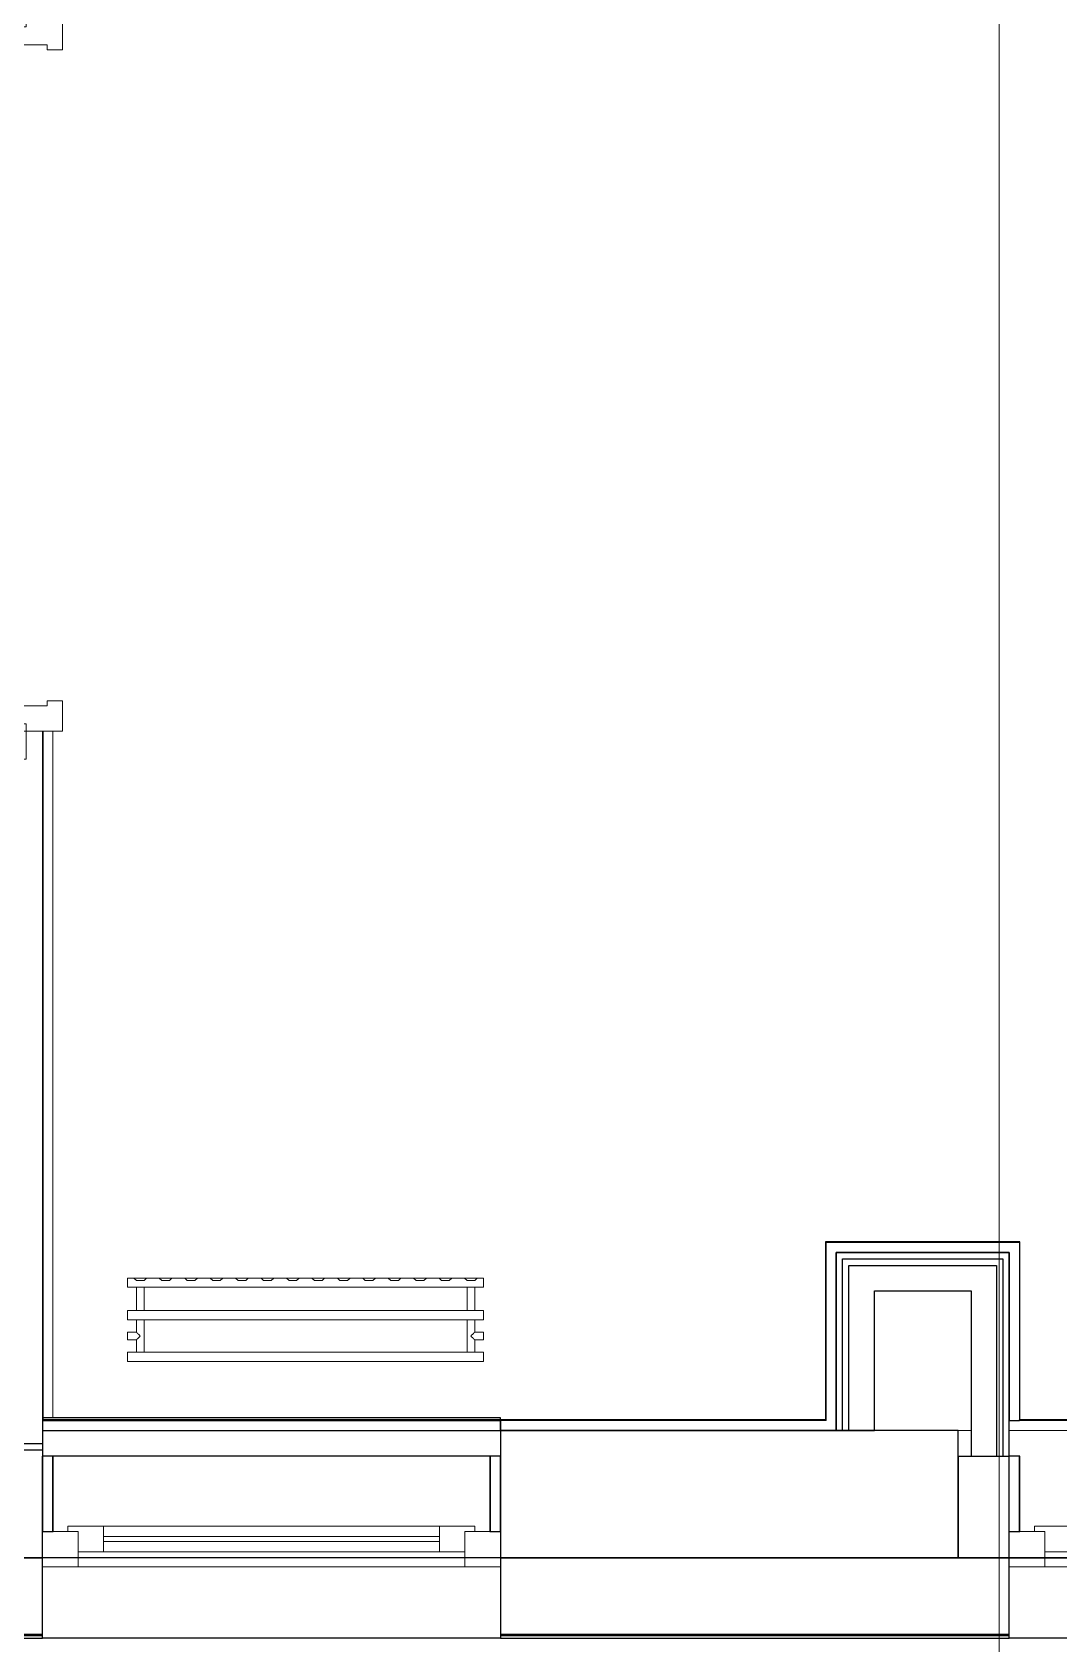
# Model space of a CAD drawing. Header units: millimetres. Extents: x 3914 to 443608, y -156176 to 78197.
# Drawn here: x 145567 to 147584, y -146382 to -143213 of the extents above; entities that cross this region are included whole.
import ezdxf

# ---------------------------------------------------------------- set-up
doc = ezdxf.new("R2010")
doc.units = ezdxf.units.MM
for name, color, linetype, lineweight in [('A-DOOR-1', 7, 'Continuous', 5), ('A-FLOR', 7, 'Continuous', 9), ('A-GLAZ', 7, 'Continuous', 9), ('A-GLAZ-1', 7, 'Continuous', 5), ('Оси', 7, 'Continuous', 9)]:
    doc.layers.add(name, color=color, linetype=linetype, lineweight=lineweight)
doc.layers.add('A-DOOR-FRAM-1', color=7, linetype='Continuous', lineweight=5, true_color=0xc0c0c0)
doc.layers.add('M-EQPM-1', color=7, linetype='Continuous', lineweight=9, true_color=0xb2b2b2)

# ---------------------------------------------------------------- blocks, each defined once
blk = doc.blocks.new('120_Окно_СКБ_2Ст_Фрамуга сверху - 120_Окно_СКБ_2Ст_2300х2500_h_ ДОО-19727959-Объем проектирования 1 этажа')
at = {"layer": 'A-GLAZ'}
for p, q in [((-1150, -127), (-1150, -57)), ((-1150, -57), (-1080, -57)), ((-1080, -57), (-1080, -127)), ((520, -127), (520, -57)), ((520, -57), (590, -57)), ((590, -57), (590, -127)), ((1080, -127), (1080, -57)), ((1080, -57), (1150, -57)), ((1150, -57), (1150, -127)), ((520, -87), (-1080, -87)), ((-1080, -87), (-1080, -127)), ((-1030, -137), (-1030, -87)), ((470, -137), (470, -87)), ((520, -127), (520, -87)), ((1080, -87), (590, -87)), ((590, -87), (590, -127)), ((640, -137), (640, -87)), ((1030, -137), (1030, -87)), ((1080, -127), (1080, -87)), ((-1080, -127), (-1150, -127)), ((-1080, -127), (-1100, -127)), ((-1100, -127), (-1100, -137)), ((-1100, -137), (540, -137)), ((540, -137), (-1100, -137)), ((590, -127), (520, -127)), ((540, -127), (520, -127)), ((540, -137), (540, -127)), ((590, -127), (570, -127)), ((570, -127), (570, -137)), ((570, -137), (1100, -137)), ((1100, -137), (570, -137)), ((1150, -127), (1080, -127)), ((1100, -127), (1080, -127)), ((1100, -137), (1100, -127))]:
    blk.add_line(p, q, dxfattribs=at)
at = {"layer": 'A-GLAZ-1'}
for p, q in [((1150, -57), (-1150, -57)), ((-1080, -57), (1080, -57)), ((-1030, -107), (470, -107)), ((470, -117), (-1030, -117)), ((640, -107), (1030, -107)), ((1030, -117), (640, -117)), ((-1130, -127), (-1100, -127)), ((540, -127), (570, -127)), ((540, -127), (570, -127)), ((1100, -127), (1130, -127))]:
    blk.add_line(p, q, dxfattribs=at)
blk = doc.blocks.new('120_Окно_СКБ_1Ст - 120_Окно_СКБ_1Ст 900х2500_h_ с форточкой-V71-Объем проектирования 1 этажа')
at = {"layer": 'A-GLAZ'}
for p, q in [((-450, -127), (-450, -57)), ((-450, -57), (-380, -57)), ((-380, -57), (-380, -127)), ((380, -127), (380, -57)), ((380, -57), (450, -57)), ((450, -57), (450, -127)), ((380, -87), (-380, -87)), ((-380, -87), (-380, -127)), ((-330, -137), (-330, -87)), ((330, -137), (330, -87)), ((380, -127), (380, -87)), ((-380, -127), (-450, -127)), ((-380, -127), (-400, -127)), ((-400, -127), (-400, -137)), ((-400, -137), (400, -137)), ((400, -137), (-400, -137)), ((450, -127), (380, -127)), ((400, -127), (380, -127)), ((400, -137), (400, -127))]:
    blk.add_line(p, q, dxfattribs=at)
at = {"layer": 'A-GLAZ-1'}
for p, q in [((450, -57), (-450, -57)), ((-330, -107), (330, -107)), ((330, -117), (-330, -117)), ((-430, -127), (-400, -127)), ((400, -127), (430, -127))]:
    blk.add_line(p, q, dxfattribs=at)
blk = doc.blocks.new('110_Дверь_СКБ_2Ст - Д-5_п__в составе перегородки _не входит в спец__-32680960-Объем проектирования 1 этажа')
at = {"layer": 'A-DOOR-1'}
for p, q in [((-637.5, 900.5), (-637.5, 0.5)), ((-587.5, 900.5), (-637.5, 900.5)), ((-587.5, 0.5), (-587.5, 900.5)), ((662.5, 400.5), (612.5, 400.5)), ((612.5, 400.5), (612.5, 0.5)), ((662.5, 0.5), (662.5, 400.5)), ((-637.5, 0.5), (-587.5, 0.5)), ((612.5, 0.5), (662.5, 0.5))]:
    blk.add_line(p, q, dxfattribs=at)
for centre, radius, start, end in [((-637.5, 0.5), 900, 0, 90), ((662.5, 0.5), 400, 90, 180)]:
    blk.add_arc(centre, radius, start, end, dxfattribs=at)
at = {"layer": 'A-DOOR-FRAM-1'}
for p, q in [((-672.5, 8.5), (-742.5, 8.5)), ((-742.5, 8.5), (-742.5, 0.5)), ((-742.5, 0.5), (-672.5, 0.5)), ((-637.5, 0.5), (-687.5, 0.5)), ((-687.5, 0.5), (-687.5, -79.5)), ((-672.5, 0.5), (-687.5, 0.5)), ((-687.5, 0.5), (-687.5, -0.5)), ((-672.5, 0.5), (-672.5, 8.5)), ((-672.5, -0.5), (-672.5, 0.5)), ((-637.5, -49.5), (-637.5, 0.5)), ((662.5, 0.5), (662.5, -49.5)), ((712.5, 0.5), (662.5, 0.5)), ((767.5, 8.5), (697.5, 8.5)), ((697.5, 8.5), (697.5, 0.5)), ((712.5, 0.5), (697.5, 0.5)), ((697.5, 0.5), (697.5, -0.5)), ((697.5, 0.5), (767.5, 0.5)), ((712.5, -79.5), (712.5, 0.5)), ((712.5, -0.5), (712.5, 0.5)), ((767.5, 0.5), (767.5, 8.5)), ((-672.5, -0.5), (-742.5, -0.5)), ((-742.5, -0.5), (-742.5, -8.5)), ((-742.5, -8.5), (-672.5, -8.5)), ((-687.5, -0.5), (-672.5, -0.5)), ((-672.5, -8.5), (-672.5, -0.5)), ((697.5, -0.5), (712.5, -0.5)), ((767.5, -0.5), (697.5, -0.5)), ((697.5, -0.5), (697.5, -8.5)), ((697.5, -8.5), (767.5, -8.5)), ((767.5, -8.5), (767.5, -0.5)), ((-627.5, -49.5), (-637.5, -49.5)), ((-627.5, -79.5), (-627.5, -49.5)), ((662.5, -49.5), (652.5, -49.5)), ((652.5, -49.5), (652.5, -79.5)), ((-687.5, -79.5), (-627.5, -79.5)), ((652.5, -79.5), (712.5, -79.5))]:
    blk.add_line(p, q, dxfattribs=at)
blk = doc.blocks.new('radiator_prado_classic_z_tip_30_po exemplyaru - Classic Z Тип 30-300-V239-Объем проектирования 1 этажа')
at = {"layer": 'M-EQPM-1'}
for p, q in [((0, 228), (0, 210)), ((700, 228), (0, 228)), ((0, 210), (0, 228)), ((0, 228), (12.5, 228)), ((12.5, 228), (37.5, 228)), ((37.5, 228), (12.5, 228)), ((12.5, 228), (37.5, 228)), ((12.5, 228), (17.5, 223)), ((12.5, 228), (17.5, 223)), ((32.5, 223), (17.5, 223)), ((17.5, 223), (32.5, 223)), ((32.5, 223), (37.5, 228)), ((37.5, 228), (32.5, 223)), ((37.5, 228), (62.5, 228)), ((62.5, 228), (87.5, 228)), ((87.5, 228), (62.5, 228)), ((62.5, 228), (87.5, 228)), ((62.5, 228), (67.5, 223)), ((62.5, 228), (67.5, 223)), ((82.5, 223), (67.5, 223)), ((67.5, 223), (82.5, 223)), ((82.5, 223), (87.5, 228)), ((87.5, 228), (82.5, 223)), ((87.5, 228), (112.5, 228)), ((112.5, 228), (137.5, 228)), ((137.5, 228), (112.5, 228)), ((112.5, 228), (137.5, 228)), ((112.5, 228), (117.5, 223)), ((112.5, 228), (117.5, 223)), ((132.5, 223), (117.5, 223)), ((117.5, 223), (132.5, 223)), ((132.5, 223), (137.5, 228)), ((137.5, 228), (132.5, 223)), ((137.5, 228), (162.5, 228)), ((162.5, 228), (187.5, 228)), ((187.5, 228), (162.5, 228)), ((162.5, 228), (187.5, 228)), ((162.5, 228), (167.5, 223)), ((162.5, 228), (167.5, 223)), ((182.5, 223), (167.5, 223)), ((167.5, 223), (182.5, 223)), ((182.5, 223), (187.5, 228)), ((187.5, 228), (182.5, 223)), ((187.5, 228), (212.5, 228)), ((212.5, 228), (237.5, 228)), ((237.5, 228), (212.5, 228)), ((212.5, 228), (237.5, 228)), ((212.5, 228), (217.5, 223)), ((212.5, 228), (217.5, 223)), ((232.5, 223), (217.5, 223)), ((217.5, 223), (232.5, 223)), ((232.5, 223), (237.5, 228)), ((237.5, 228), (232.5, 223)), ((237.5, 228), (262.5, 228)), ((262.5, 228), (287.5, 228)), ((287.5, 228), (262.5, 228)), ((262.5, 228), (287.5, 228)), ((262.5, 228), (267.5, 223)), ((262.5, 228), (267.5, 223)), ((282.5, 223), (267.5, 223)), ((267.5, 223), (282.5, 223)), ((282.5, 223), (287.5, 228)), ((287.5, 228), (282.5, 223)), ((287.5, 228), (312.5, 228)), ((312.5, 228), (337.5, 228)), ((337.5, 228), (312.5, 228)), ((312.5, 228), (337.5, 228)), ((312.5, 228), (317.5, 223)), ((312.5, 228), (317.5, 223)), ((332.5, 223), (317.5, 223)), ((317.5, 223), (332.5, 223)), ((332.5, 223), (337.5, 228)), ((337.5, 228), (332.5, 223)), ((337.5, 228), (362.5, 228)), ((362.5, 228), (387.5, 228)), ((387.5, 228), (362.5, 228)), ((362.5, 228), (387.5, 228)), ((362.5, 228), (367.5, 223)), ((362.5, 228), (367.5, 223)), ((382.5, 223), (367.5, 223)), ((367.5, 223), (382.5, 223)), ((382.5, 223), (387.5, 228)), ((387.5, 228), (382.5, 223)), ((387.5, 228), (412.5, 228)), ((412.5, 228), (437.5, 228)), ((437.5, 228), (412.5, 228)), ((412.5, 228), (437.5, 228)), ((412.5, 228), (417.5, 223)), ((412.5, 228), (417.5, 223)), ((432.5, 223), (417.5, 223)), ((417.5, 223), (432.5, 223)), ((432.5, 223), (437.5, 228)), ((437.5, 228), (432.5, 223)), ((437.5, 228), (462.5, 228)), ((462.5, 228), (487.5, 228)), ((487.5, 228), (462.5, 228)), ((462.5, 228), (487.5, 228)), ((462.5, 228), (467.5, 223)), ((462.5, 228), (467.5, 223)), ((482.5, 223), (467.5, 223)), ((467.5, 223), (482.5, 223)), ((482.5, 223), (487.5, 228)), ((487.5, 228), (482.5, 223)), ((487.5, 228), (512.5, 228)), ((512.5, 228), (537.5, 228)), ((537.5, 228), (512.5, 228)), ((512.5, 228), (537.5, 228)), ((512.5, 228), (517.5, 223)), ((512.5, 228), (517.5, 223)), ((532.5, 223), (517.5, 223)), ((517.5, 223), (532.5, 223)), ((532.5, 223), (537.5, 228)), ((537.5, 228), (532.5, 223)), ((537.5, 228), (562.5, 228)), ((562.5, 228), (587.5, 228)), ((587.5, 228), (562.5, 228)), ((562.5, 228), (587.5, 228)), ((562.5, 228), (567.5, 223)), ((562.5, 228), (567.5, 223)), ((582.5, 223), (567.5, 223)), ((567.5, 223), (582.5, 223)), ((582.5, 223), (587.5, 228)), ((587.5, 228), (582.5, 223)), ((587.5, 228), (611.6, 228)), ((612.5, 228), (637.5, 228)), ((637.5, 228), (612.5, 228)), ((612.5, 228), (637.5, 228)), ((612.5, 228), (617.5, 223)), ((612.5, 228), (617.5, 223)), ((632.5, 223), (617.5, 223)), ((617.5, 223), (632.5, 223)), ((632.5, 223), (637.5, 228)), ((637.5, 228), (632.5, 223)), ((637.5, 228), (662.5, 228)), ((662.5, 228), (687.5, 228)), ((687.5, 228), (662.5, 228)), ((662.5, 228), (687.5, 228)), ((662.5, 228), (667.5, 223)), ((662.5, 228), (667.5, 223)), ((682.5, 223), (667.5, 223)), ((667.5, 223), (682.5, 223)), ((682.5, 223), (687.5, 228)), ((687.5, 228), (682.5, 223)), ((687.5, 228), (700, 228)), ((700, 210), (700, 228)), ((700, 228), (700, 210)), ((0, 210), (700, 210)), ((17.8, 210), (0, 210)), ((17.5, 210), (17.5, 164)), ((17.5, 210), (17.5, 164)), ((17.8, 210), (17.5, 210)), ((17.5, 210), (17.8, 210)), ((17.8, 210), (17.5, 210)), ((17.5, 210), (32.5, 210)), ((32.2, 210), (17.8, 210)), ((17.8, 210), (32.2, 210)), ((32.2, 210), (17.8, 210)), ((32.5, 210), (32.2, 210)), ((32.2, 210), (32.5, 210)), ((32.5, 210), (32.2, 210)), ((667.8, 210), (32.2, 210)), ((32.5, 164), (32.5, 210)), ((32.5, 164), (32.5, 210)), ((667.5, 210), (667.5, 164)), ((667.5, 210), (667.5, 164)), ((667.8, 210), (667.5, 210)), ((667.5, 210), (682.5, 210)), ((667.8, 210), (667.5, 210)), ((667.5, 210), (667.8, 210)), ((682.2, 210), (667.8, 210)), ((682.2, 210), (667.8, 210)), ((667.8, 210), (682.2, 210)), ((682.5, 210), (682.2, 210)), ((682.5, 210), (682.2, 210)), ((682.2, 210), (682.5, 210)), ((700, 210), (682.2, 210)), ((682.5, 164), (682.5, 210)), ((682.5, 164), (682.5, 210)), ((700, 164), (0, 164)), ((0, 164), (0, 146)), ((0, 146), (0, 164)), ((0, 164), (17.8, 164)), ((17.8, 164), (17.5, 164)), ((17.5, 164), (17.8, 164)), ((17.8, 164), (17.5, 164)), ((17.5, 164), (32.5, 164)), ((32.2, 164), (17.8, 164)), ((17.8, 164), (32.2, 164)), ((32.2, 164), (17.8, 164)), ((32.5, 164), (32.2, 164)), ((32.2, 164), (32.5, 164)), ((32.5, 164), (32.2, 164)), ((32.2, 164), (667.8, 164)), ((667.8, 164), (667.5, 164)), ((667.5, 164), (682.5, 164)), ((667.8, 164), (667.5, 164)), ((667.5, 164), (667.8, 164)), ((682.2, 164), (667.8, 164)), ((682.2, 164), (667.8, 164)), ((667.8, 164), (682.2, 164)), ((682.5, 164), (682.2, 164)), ((682.5, 164), (682.2, 164)), ((682.2, 164), (682.5, 164)), ((682.2, 164), (700, 164)), ((700, 146), (700, 164)), ((700, 164), (700, 146)), ((0, 146), (700, 146)), ((18.5, 146), (0, 146)), ((17.5, 146), (17.5, 121.5)), ((17.5, 146), (17.5, 121.5)), ((17.5, 146), (18.5, 146)), ((18.5, 146), (17.5, 146)), ((17.5, 146), (18.5, 146)), ((32.5, 146), (17.5, 146)), ((18.5, 146), (32.2, 146)), ((32.2, 146), (18.5, 146)), ((18.5, 146), (32.2, 146)), ((32.2, 146), (32.5, 146)), ((32.5, 146), (32.2, 146)), ((32.2, 146), (32.5, 146)), ((667.8, 146), (32.2, 146)), ((32.5, 82), (32.5, 146)), ((32.5, 82), (32.5, 146)), ((667.5, 146), (667.5, 82)), ((667.5, 146), (667.5, 82)), ((667.5, 146), (667.8, 146)), ((682.5, 146), (667.5, 146)), ((667.5, 146), (667.8, 146)), ((667.8, 146), (667.5, 146)), ((667.8, 146), (681.5, 146)), ((667.8, 146), (681.5, 146)), ((681.5, 146), (667.8, 146)), ((681.5, 146), (682.5, 146)), ((681.5, 146), (682.5, 146)), ((682.5, 146), (681.5, 146)), ((700, 146), (681.5, 146)), ((682.5, 121.5), (682.5, 146)), ((682.5, 121.5), (682.5, 146)), ((17.5, 121.5), (0, 121.5)), ((17.5, 121.5), (0, 121.5)), ((0, 121.5), (0, 120.5)), ((0, 106.5), (0, 121.5)), ((0, 120.5), (0, 107.5)), ((0, 120.5), (0, 119.3)), ((0, 114), (0, 120.5)), ((0, 120.5), (0, 120.5)), ((0, 119.3), (0, 117.8)), ((0, 117.8), (0, 114)), ((0, 114), (0, 110.3)), ((0, 107.5), (0, 114)), ((0, 110.3), (0, 108.7)), ((0, 108.7), (0, 107.5)), ((0, 107.5), (0, 106.5)), ((0, 107.5), (0, 107.5)), ((0, 106.5), (17.5, 106.5)), ((0, 106.5), (17.5, 106.5)), ((17.5, 106.5), (17.5, 82)), ((17.5, 106.5), (17.5, 82)), ((700, 121.5), (682.5, 121.5)), ((700, 121.5), (682.5, 121.5)), ((682.5, 82), (682.5, 106.5)), ((682.5, 106.5), (700, 106.5)), ((682.5, 82), (682.5, 106.5)), ((682.5, 106.5), (700, 106.5)), ((700, 121.5), (700, 106.5)), ((700, 120.5), (700, 121.5)), ((700, 121.5), (700, 120.5)), ((700, 120.5), (700, 121.5)), ((700, 107.5), (700, 120.5)), ((700, 120.5), (700, 107.5)), ((700, 107.5), (700, 120.5)), ((700, 106.5), (700, 107.5)), ((700, 107.5), (700, 106.5)), ((700, 106.5), (700, 107.5)), ((700, 82), (0, 82)), ((0, 82), (0, 64)), ((0, 64), (0, 82)), ((0, 82), (18.5, 82)), ((700, 64), (0, 64)), ((0, 64), (700, 64)), ((18.5, 82), (17.5, 82)), ((17.5, 82), (18.5, 82)), ((18.5, 82), (17.5, 82)), ((17.5, 82), (32.5, 82)), ((32.2, 82), (18.5, 82)), ((18.5, 82), (32.2, 82)), ((32.2, 82), (18.5, 82)), ((32.5, 82), (32.2, 82)), ((32.2, 82), (32.5, 82)), ((32.5, 82), (32.2, 82)), ((32.2, 82), (667.8, 82)), ((667.8, 82), (667.5, 82)), ((667.5, 82), (682.5, 82)), ((667.8, 82), (667.5, 82)), ((667.5, 82), (667.8, 82)), ((681.5, 82), (667.8, 82)), ((681.5, 82), (667.8, 82)), ((667.8, 82), (681.5, 82)), ((682.5, 82), (681.5, 82)), ((682.5, 82), (681.5, 82)), ((681.5, 82), (682.5, 82)), ((681.5, 82), (700, 82)), ((700, 64), (700, 82)), ((700, 82), (700, 64))]:
    blk.add_line(p, q, dxfattribs=at)
for points, knots in [([(18.5, 120.5), (18.4, 120.6), (18.3, 120.7), (18.1, 120.9), (17.9, 121.1), (17.8, 121.2), (17.7, 121.3), (17.5, 121.5), (17.5, 121.5), (17.5, 121.5)], [0.7142857, 0.7142857, 0.7142857, 0.7142857, 0.75, 0.7857143, 0.8214286, 0.8571429, 0.8928571, 0.9285714, 1, 1, 1, 1]), ([(17.5, 121.5), (17.5, 121.5), (17.5, 121.5), (17.7, 121.3), (17.8, 121.2), (17.9, 121.1), (18.1, 120.9), (18.3, 120.7), (18.4, 120.6), (18.5, 120.5)], [0, 0, 0, 0, 0.0714286, 0.1071429, 0.1428571, 0.1785714, 0.2142857, 0.25, 0.2857143, 0.2857143, 0.2857143, 0.2857143]), ([(17.5, 121.5), (17.5, 121.5), (17.5, 121.5), (17.7, 121.3), (17.8, 121.2), (17.9, 121.1), (18.1, 120.9), (18.3, 120.7), (18.4, 120.6), (18.5, 120.5)], [0, 0, 0, 0, 0.0714286, 0.1071429, 0.1428571, 0.1785714, 0.2142857, 0.25, 0.2857143, 0.2857143, 0.2857143, 0.2857143]), ([(25, 114), (24.5, 114.5), (23.6, 115.4), (22.4, 116.6), (21.6, 117.4), (21.1, 117.9), (20.8, 118.2), (20.5, 118.5), (20.2, 118.8), (19.8, 119.1), (19.6, 119.4), (19.3, 119.7), (19, 120), (18.7, 120.3), (18.5, 120.5), (18.3, 120.7), (18.1, 120.9), (17.9, 121.1), (17.8, 121.2), (17.7, 121.3), (17.5, 121.5), (17.5, 121.5), (17.5, 121.5)], [0, 0, 0, 0, 0.142857, 0.285714, 0.357143, 0.392857, 0.428571, 0.464286, 0.5, 0.535714, 0.571429, 0.607143, 0.642857, 0.678571, 0.714286, 0.75, 0.785714, 0.821429, 0.857143, 0.892857, 0.928571, 1, 1, 1, 1]), ([(17.5, 106.5), (17.5, 106.5), (17.5, 106.5), (17.7, 106.7), (17.8, 106.8), (17.9, 106.9), (18.1, 107.1), (18.3, 107.3), (18.5, 107.5), (18.7, 107.7), (19, 108), (19.3, 108.3), (19.6, 108.6), (19.8, 108.9), (20.3, 109.3), (20.7, 109.7), (21.1, 110.1), (21.6, 110.6), (22.4, 111.4), (23.6, 112.6), (24.5, 113.5), (25, 114)], [0, 0, 0, 0, 0.071429, 0.107143, 0.142857, 0.178571, 0.214286, 0.25, 0.285714, 0.321429, 0.357143, 0.392857, 0.428571, 0.464286, 0.5, 0.571429, 0.607143, 0.642857, 0.714286, 0.857143, 1, 1, 1, 1]), ([(17.5, 106.5), (17.5, 106.5), (17.5, 106.5), (17.7, 106.7), (17.8, 106.8), (17.9, 106.9), (18.1, 107.1), (18.3, 107.3), (18.4, 107.4), (18.5, 107.5)], [0, 0, 0, 0, 0.0714286, 0.1071429, 0.1428571, 0.1785714, 0.2142857, 0.25, 0.2857143, 0.2857143, 0.2857143, 0.2857143]), ([(18.5, 107.5), (18.4, 107.4), (18.3, 107.3), (18.1, 107.1), (17.9, 106.9), (17.8, 106.8), (17.7, 106.7), (17.5, 106.5), (17.5, 106.5), (17.5, 106.5)], [0.7142857, 0.7142857, 0.7142857, 0.7142857, 0.75, 0.7857143, 0.8214286, 0.8571429, 0.8928571, 0.9285714, 1, 1, 1, 1]), ([(18.5, 107.5), (18.4, 107.4), (18.3, 107.3), (18.1, 107.1), (17.9, 106.9), (17.8, 106.8), (17.7, 106.7), (17.5, 106.5), (17.5, 106.5), (17.5, 106.5)], [0.7142857, 0.7142857, 0.7142857, 0.7142857, 0.75, 0.7857143, 0.8214286, 0.8571429, 0.8928571, 0.9285714, 1, 1, 1, 1]), ([(22.1, 116.9), (21.9, 117.1), (21.6, 117.4), (21.1, 117.9), (20.8, 118.2), (20.5, 118.5), (20.2, 118.8), (19.9, 119.2), (19.7, 119.3), (19.6, 119.4)], [0.2857143, 0.2857143, 0.2857143, 0.2857143, 0.3571429, 0.3928571, 0.4285714, 0.4642857, 0.5, 0.5357143, 0.5714286, 0.5714286, 0.5714286, 0.5714286]), ([(19.6, 119.4), (19.7, 119.3), (19.9, 119.2), (20.3, 118.7), (20.7, 118.3), (21.1, 117.9), (21.6, 117.4), (21.9, 117.1), (22.1, 116.9)], [0.4285714, 0.4285714, 0.4285714, 0.4285714, 0.4642857, 0.5, 0.5714286, 0.6071429, 0.6428571, 0.7142857, 0.7142857, 0.7142857, 0.7142857]), ([(19.6, 119.4), (19.7, 119.3), (19.8, 119.1), (20.3, 118.7), (20.7, 118.3), (21.1, 117.9), (21.6, 117.4), (21.9, 117.1), (22.1, 116.9)], [0.4285714, 0.4285714, 0.4285714, 0.4285714, 0.4642857, 0.5, 0.5714286, 0.6071429, 0.6428571, 0.7142857, 0.7142857, 0.7142857, 0.7142857]), ([(19.6, 108.6), (19.7, 108.7), (19.9, 108.8), (20.3, 109.3), (20.7, 109.7), (21.1, 110.1), (21.6, 110.6), (21.9, 110.9), (22.1, 111.1)], [0.4285714, 0.4285714, 0.4285714, 0.4285714, 0.4642857, 0.5, 0.5714286, 0.6071429, 0.6428571, 0.7142857, 0.7142857, 0.7142857, 0.7142857]), ([(22.1, 111.1), (21.9, 110.9), (21.6, 110.6), (21.1, 110.1), (20.8, 109.8), (20.5, 109.5), (20.2, 109.2), (19.9, 108.8), (19.7, 108.7), (19.6, 108.6)], [0.2857143, 0.2857143, 0.2857143, 0.2857143, 0.3571429, 0.3928571, 0.4285714, 0.4642857, 0.5, 0.5357143, 0.5714286, 0.5714286, 0.5714286, 0.5714286]), ([(22.1, 111.1), (21.9, 110.9), (21.6, 110.6), (21.1, 110.1), (20.8, 109.8), (20.5, 109.5), (20.2, 109.2), (19.8, 108.9), (19.7, 108.7), (19.6, 108.6)], [0.2857143, 0.2857143, 0.2857143, 0.2857143, 0.3571429, 0.3928571, 0.4285714, 0.4642857, 0.5, 0.5357143, 0.5714286, 0.5714286, 0.5714286, 0.5714286]), ([(675, 114), (675.5, 114.5), (676.4, 115.4), (677.6, 116.6), (678.4, 117.4), (678.9, 117.9), (679.2, 118.2), (679.5, 118.5), (679.8, 118.8), (680.1, 119.2), (680.4, 119.4), (680.7, 119.7), (681, 120), (681.3, 120.3), (681.5, 120.5), (681.7, 120.7), (681.9, 120.9), (682.1, 121.1), (682.2, 121.2), (682.3, 121.3), (682.5, 121.5), (682.5, 121.5), (682.5, 121.5)], [0, 0, 0, 0, 0.142857, 0.285714, 0.357143, 0.392857, 0.428571, 0.464286, 0.5, 0.535714, 0.571429, 0.607143, 0.642857, 0.678571, 0.714286, 0.75, 0.785714, 0.821429, 0.857143, 0.892857, 0.928571, 1, 1, 1, 1]), ([(682.5, 106.5), (682.5, 106.5), (682.5, 106.5), (682.3, 106.7), (682.2, 106.8), (682.1, 106.9), (681.9, 107.1), (681.7, 107.3), (681.5, 107.5), (681.3, 107.7), (681, 108), (680.7, 108.3), (680.4, 108.6), (680.1, 108.8), (679.7, 109.3), (679.3, 109.7), (678.9, 110.1), (678.4, 110.6), (677.6, 111.4), (676.4, 112.6), (675.5, 113.5), (675, 114)], [0, 0, 0, 0, 0.071429, 0.107143, 0.142857, 0.178571, 0.214286, 0.25, 0.285714, 0.321429, 0.357143, 0.392857, 0.428571, 0.464286, 0.5, 0.571429, 0.607143, 0.642857, 0.714286, 0.857143, 1, 1, 1, 1]), ([(680.4, 119.4), (680.3, 119.3), (680.1, 119.2), (679.7, 118.7), (679.3, 118.3), (678.9, 117.9), (678.4, 117.4), (678.1, 117.1), (677.9, 116.9)], [0.4285714, 0.4285714, 0.4285714, 0.4285714, 0.4642857, 0.5, 0.5714286, 0.6071429, 0.6428571, 0.7142857, 0.7142857, 0.7142857, 0.7142857]), ([(680.4, 119.4), (680.3, 119.3), (680.1, 119.2), (679.7, 118.7), (679.3, 118.3), (678.9, 117.9), (678.4, 117.4), (678.1, 117.1), (677.9, 116.9)], [0.4285714, 0.4285714, 0.4285714, 0.4285714, 0.4642857, 0.5, 0.5714286, 0.6071429, 0.6428571, 0.7142857, 0.7142857, 0.7142857, 0.7142857]), ([(677.9, 116.9), (678.1, 117.1), (678.4, 117.4), (678.9, 117.9), (679.2, 118.2), (679.5, 118.5), (679.8, 118.8), (680.1, 119.2), (680.3, 119.3), (680.4, 119.4)], [0.2857143, 0.2857143, 0.2857143, 0.2857143, 0.3571429, 0.3928571, 0.4285714, 0.4642857, 0.5, 0.5357143, 0.5714286, 0.5714286, 0.5714286, 0.5714286]), ([(677.9, 111.1), (678.1, 110.9), (678.4, 110.6), (678.9, 110.1), (679.2, 109.8), (679.5, 109.5), (679.8, 109.2), (680.1, 108.8), (680.3, 108.7), (680.4, 108.6)], [0.2857143, 0.2857143, 0.2857143, 0.2857143, 0.3571429, 0.3928571, 0.4285714, 0.4642857, 0.5, 0.5357143, 0.5714286, 0.5714286, 0.5714286, 0.5714286]), ([(677.9, 111.1), (678.1, 110.9), (678.4, 110.6), (678.9, 110.1), (679.2, 109.8), (679.5, 109.5), (679.8, 109.2), (680.1, 108.8), (680.3, 108.7), (680.4, 108.6)], [0.2857143, 0.2857143, 0.2857143, 0.2857143, 0.3571429, 0.3928571, 0.4285714, 0.4642857, 0.5, 0.5357143, 0.5714286, 0.5714286, 0.5714286, 0.5714286]), ([(680.4, 108.6), (680.3, 108.7), (680.1, 108.8), (679.7, 109.3), (679.3, 109.7), (678.9, 110.1), (678.4, 110.6), (678.1, 110.9), (677.9, 111.1)], [0.4285714, 0.4285714, 0.4285714, 0.4285714, 0.4642857, 0.5, 0.5714286, 0.6071429, 0.6428571, 0.7142857, 0.7142857, 0.7142857, 0.7142857]), ([(682.5, 121.5), (682.5, 121.5), (682.5, 121.5), (682.3, 121.3), (682.2, 121.2), (682.1, 121.1), (681.9, 120.9), (681.7, 120.7), (681.6, 120.6), (681.5, 120.5)], [0, 0, 0, 0, 0.0714286, 0.1071429, 0.1428571, 0.1785714, 0.2142857, 0.25, 0.2857143, 0.2857143, 0.2857143, 0.2857143]), ([(682.5, 121.5), (682.5, 121.5), (682.5, 121.5), (682.3, 121.3), (682.2, 121.2), (682.1, 121.1), (681.9, 120.9), (681.7, 120.7), (681.6, 120.6), (681.5, 120.5)], [0, 0, 0, 0, 0.0714286, 0.1071429, 0.1428571, 0.1785714, 0.2142857, 0.25, 0.2857143, 0.2857143, 0.2857143, 0.2857143]), ([(681.5, 120.5), (681.6, 120.6), (681.7, 120.7), (681.9, 120.9), (682.1, 121.1), (682.2, 121.2), (682.3, 121.3), (682.5, 121.5), (682.5, 121.5), (682.5, 121.5)], [0.7142857, 0.7142857, 0.7142857, 0.7142857, 0.75, 0.7857143, 0.8214286, 0.8571429, 0.8928571, 0.9285714, 1, 1, 1, 1]), ([(681.5, 107.5), (681.6, 107.4), (681.7, 107.3), (681.9, 107.1), (682.1, 106.9), (682.2, 106.8), (682.3, 106.7), (682.5, 106.5), (682.5, 106.5), (682.5, 106.5)], [0.7142857, 0.7142857, 0.7142857, 0.7142857, 0.75, 0.7857143, 0.8214286, 0.8571429, 0.8928571, 0.9285714, 1, 1, 1, 1]), ([(681.5, 107.5), (681.6, 107.4), (681.7, 107.3), (681.9, 107.1), (682.1, 106.9), (682.2, 106.8), (682.3, 106.7), (682.5, 106.5), (682.5, 106.5), (682.5, 106.5)], [0.7142857, 0.7142857, 0.7142857, 0.7142857, 0.75, 0.7857143, 0.8214286, 0.8571429, 0.8928571, 0.9285714, 1, 1, 1, 1]), ([(682.5, 106.5), (682.5, 106.5), (682.5, 106.5), (682.3, 106.7), (682.2, 106.8), (682.1, 106.9), (681.9, 107.1), (681.7, 107.3), (681.6, 107.4), (681.5, 107.5)], [0, 0, 0, 0, 0.0714286, 0.1071429, 0.1428571, 0.1785714, 0.2142857, 0.25, 0.2857143, 0.2857143, 0.2857143, 0.2857143])]:
    blk.add_open_spline(points, degree=3, knots=knots, dxfattribs=at)
for points in [[(19.6, 119.4), (19.5, 119.5), (19.3, 119.7), (19, 120), (18.7, 120.3), (18.6, 120.4), (18.5, 120.5)], [(18.5, 120.5), (18.6, 120.4), (18.7, 120.3), (19, 120), (19.3, 119.7), (19.5, 119.5), (19.6, 119.4)], [(18.5, 120.5), (18.6, 120.4), (18.7, 120.3), (19, 120), (19.3, 119.7), (19.5, 119.5), (19.6, 119.4)], [(18.5, 107.5), (18.6, 107.6), (18.7, 107.7), (19, 108), (19.3, 108.3), (19.5, 108.5), (19.6, 108.6)], [(19.6, 108.6), (19.5, 108.5), (19.3, 108.3), (19, 108), (18.7, 107.7), (18.6, 107.6), (18.5, 107.5)], [(19.6, 108.6), (19.5, 108.5), (19.3, 108.3), (19, 108), (18.7, 107.7), (18.6, 107.6), (18.5, 107.5)], [(25, 114), (24.5, 114.5), (23.6, 115.4), (22.6, 116.4), (22.1, 116.9)], [(22.1, 116.9), (22.6, 116.4), (23.6, 115.4), (24.5, 114.5), (25, 114)], [(22.1, 116.9), (22.6, 116.4), (23.6, 115.4), (24.5, 114.5), (25, 114)], [(22.1, 111.1), (22.6, 111.6), (23.6, 112.6), (24.5, 113.5), (25, 114)], [(25, 114), (24.5, 113.5), (23.6, 112.6), (22.6, 111.6), (22.1, 111.1)], [(25, 114), (24.5, 113.5), (23.6, 112.6), (22.6, 111.6), (22.1, 111.1)], [(677.9, 116.9), (677.4, 116.4), (676.4, 115.4), (675.5, 114.5), (675, 114)], [(677.9, 116.9), (677.4, 116.4), (676.4, 115.4), (675.5, 114.5), (675, 114)], [(675, 114), (675.5, 114.5), (676.4, 115.4), (677.4, 116.4), (677.9, 116.9)], [(675, 114), (675.5, 113.5), (676.4, 112.6), (677.4, 111.6), (677.9, 111.1)], [(675, 114), (675.5, 113.5), (676.4, 112.6), (677.4, 111.6), (677.9, 111.1)], [(677.9, 111.1), (677.4, 111.6), (676.4, 112.6), (675.5, 113.5), (675, 114)], [(681.5, 120.5), (681.4, 120.4), (681.3, 120.3), (681, 120), (680.7, 119.7), (680.5, 119.5), (680.4, 119.4)], [(681.5, 120.5), (681.4, 120.4), (681.3, 120.3), (681, 120), (680.7, 119.7), (680.5, 119.5), (680.4, 119.4)], [(680.4, 119.4), (680.5, 119.5), (680.7, 119.7), (681, 120), (681.3, 120.3), (681.4, 120.4), (681.5, 120.5)], [(680.4, 108.6), (680.5, 108.5), (680.7, 108.3), (681, 108), (681.3, 107.7), (681.4, 107.6), (681.5, 107.5)], [(680.4, 108.6), (680.5, 108.5), (680.7, 108.3), (681, 108), (681.3, 107.7), (681.4, 107.6), (681.5, 107.5)], [(681.5, 107.5), (681.4, 107.6), (681.3, 107.7), (681, 108), (680.7, 108.3), (680.5, 108.5), (680.4, 108.6)]]:
    blk.add_open_spline(points, degree=3, dxfattribs=at)

msp = doc.modelspace()

# ---------------------------------------------------------------- linework, layer by layer
for p, q in [((145587, -144587.7), (145587, -146012.7)), ((145588, -145941.7), (145588, -144587.7)), ((147126, -145591.7), (147126, -145941.7)), ((147508, -145591.7), (147126, -145591.7)), ((147508, -145941.7), (147508, -145591.7)), ((147487, -145612.7), (147147, -145612.7)), ((147147, -145612.7), (147147, -145962.7)), ((147147, -145962.7), (147147, -145612.7)), ((147147, -145612.7), (147487, -145612.7)), ((147159.5, -145625.2), (147474.5, -145625.2)), ((147159.5, -145962.7), (147159.5, -145625.2)), ((147474.5, -145625.2), (147474.5, -146012.7)), ((147487, -146362.7), (147487, -145612.7)), ((147487, -145612.7), (147487, -145941.7)), ((147172, -145637.7), (147462, -145637.7)), ((147172, -145962.7), (147172, -145637.7)), ((147462, -145637.7), (147462, -146012.7)), ((147222, -145687.7), (147412, -145687.7)), ((147222, -145962.7), (147222, -145687.7)), ((147412, -145687.7), (147412, -146012.7)), ((146487, -145937.7), (145587, -145937.7)), ((145587, -145942.7), (146487, -145942.7)), ((147126, -145941.7), (145588, -145941.7)), ((146487, -145962.7), (146487, -145937.7)), ((146487, -145942.7), (146487, -145962.7)), ((147487, -145942.7), (147507, -145942.7)), ((147507, -145942.7), (147507, -145941.7)), ((151066, -145941.7), (147508, -145941.7)), ((145587, -145962.7), (146487, -145962.7)), ((147387, -145962.7), (146487, -145962.7)), ((146487, -145962.7), (146487, -146212.7)), ((146487, -145962.7), (147147, -145962.7)), ((147147, -145962.7), (147222, -145962.7)), ((147387, -146012.7), (147387, -145962.7)), ((145087, -145987.7), (145587, -145987.7)), ((145087, -146000.2), (145587, -146000.2)), ((145587, -146362.7), (145587, -146012.7)), ((145587, -146012.7), (145587, -146160.7)), ((145607, -146012.7), (145587, -146012.7)), ((146467, -146012.7), (145607, -146012.7)), ((145607, -146160.7), (145607, -146012.7)), ((145608, -146012.7), (145607, -146012.7)), ((145608, -146160.7), (145608, -146012.7)), ((146466, -146012.7), (146466, -146160.7)), ((146467, -146012.7), (146466, -146012.7)), ((146467, -146012.7), (146467, -146160.7)), ((146487, -146012.7), (146467, -146012.7)), ((146487, -146160.7), (146487, -146012.7)), ((147387, -146012.7), (147387, -146212.7)), ((147387, -146212.7), (147387, -146012.7)), ((147387, -146012.7), (147487, -146012.7)), ((147507, -146012.7), (147487, -146012.7)), ((147507, -146160.7), (147507, -146012.7)), ((147508, -146012.7), (147507, -146012.7)), ((147508, -146160.7), (147508, -146012.7)), ((145587, -146160.7), (145607, -146160.7)), ((145607, -146160.7), (145608, -146160.7)), ((146466, -146160.7), (146467, -146160.7)), ((146467, -146160.7), (146487, -146160.7)), ((147487, -146160.7), (147507, -146160.7)), ((147507, -146160.7), (147508, -146160.7)), ((147487, -146212.7), (143287, -146212.7)), ((145087, -146212.7), (145587, -146212.7)), ((146487, -146212.7), (145587, -146212.7)), ((146487, -146212.7), (146487, -146362.7)), ((146487, -146212.7), (147387, -146212.7)), ((147387, -146212.7), (147487, -146212.7)), ((147487, -146212.7), (149787, -146212.7)), ((149787, -146212.7), (147487, -146212.7)), ((144187, -146362.7), (145587, -146362.7)), ((144187, -146365.7), (145587, -146365.7)), ((144187, -146370.7), (145587, -146370.7)), ((145587, -146370.7), (145587, -146362.7)), ((146487, -146370.7), (145587, -146370.7)), ((146487, -146362.7), (146487, -146370.7)), ((146487, -146362.7), (147487, -146362.7)), ((146487, -146365.7), (147487, -146365.7)), ((146487, -146370.7), (147487, -146370.7)), ((147487, -146370.7), (147487, -146362.7)), ((149787, -146370.7), (147487, -146370.7))]:
    msp.add_line(p, q)
at = {"layer": 'A-FLOR'}
for p, q in [((145607, -145937.7), (145607, -144587.7)), ((147507, -145592.7), (147127, -145592.7)), ((147127, -145592.7), (147127, -145942.7)), ((147507, -145941.7), (147507, -145592.7)), ((147127, -145942.7), (146487, -145942.7)), ((151067, -145942.7), (147507, -145942.7)), ((147412, -145962.7), (147222, -145962.7)), ((151087, -145962.7), (147487, -145962.7))]:
    msp.add_line(p, q, dxfattribs=at)
at = {"layer": 'Оси'}
msp.add_lwpolyline([(147467, -148019), (147467, -143019), (147467, -129197.6), (147467, -124197.6)], dxfattribs=at)

# ---------------------------------------------------------------- block references
at = {"rotation": 90}
msp.add_blockref('110_Дверь_СКБ_2Ст - Д-5_п__в составе перегородки _не входит в спец__-32680960-Объем проектирования 1 этажа', (145546.5, -143900.2), dxfattribs=at)
at = {"color": 3, "rotation": 180}
for name, p in [('120_Окно_СКБ_1Ст - 120_Окно_СКБ_1Ст 900х2500_h_ с форточкой-V71-Объем проектирования 1 этажа', (146037, -146287.7)), ('120_Окно_СКБ_2Ст_Фрамуга сверху - 120_Окно_СКБ_2Ст_2300х2500_h_ ДОО-19727959-Объем проектирования 1 этажа', (148637, -146287.7))]:
    msp.add_blockref(name, p, dxfattribs=at)
at = {"layer": 'M-EQPM-1'}
msp.add_blockref('radiator_prado_classic_z_tip_30_po exemplyaru - Classic Z Тип 30-300-V239-Объем проектирования 1 этажа', (145754, -145890.7), dxfattribs=at)

doc.saveas('drawing.dxf')
